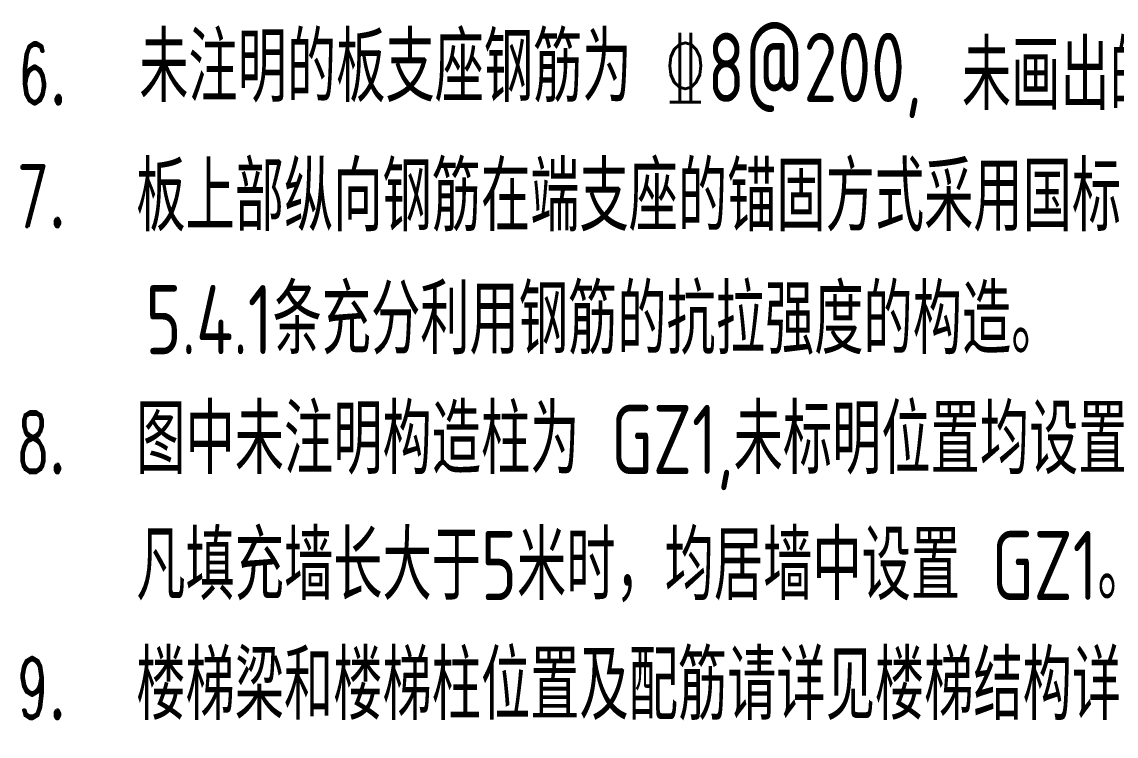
# Model space of a CAD drawing. Extents: x 2506385 to 2810062, y -487803 to -193521.
# Drawn here: x 2710787 to 2717120, y -441513 to -437382 of the extents above; entities that cross this region are included whole.
import ezdxf

# ---------------------------------------------------------------- set-up
doc = ezdxf.new("R2010")
doc.units = 0
doc.header["$LTSCALE"] = 1000
doc.header["$MEASUREMENT"] = 0
doc.layers.add('PUB_TEXT', color=7, linetype='Continuous')
doc.styles.add('D-7', font='romand', dxfattribs={"bigfont": 'HZTXT.SHX'})
doc.styles.add('tssd', font='tssdeng.shx', dxfattribs={"width": 0.7, "height": 3, "bigfont": '1hztxt.shx'})

msp = doc.modelspace()

# ---------------------------------------------------------------- texts
at = {"layer": 'PUB_TEXT', "color": 7, "style": 'tssd', "width": 0.75}
for s, p in [('未注明的板支座钢筋为 %%1328@200,', (2711466.1, -437845.4)), (' 未画出的板底钢筋均为%%1328@200双向设置。', (2716045.6, -437891.8)), ('板上部纵向钢筋在端支座的锚固方式采用国标图集16G101-1第 40页', (2711449.2, -438593.1)), ('5.4.1条充分利用钢筋的抗拉强度的构造。', (2711502.8, -439304.2)), ('图中未注明构造柱为 GZ1,未标明位置均设置在门窗洞口边,', (2711449.2, -439997.5)), ('凡填充墙长大于5米时，均居墙中设置 GZ1。', (2711449.2, -440726.4)), ('楼梯梁和楼梯柱位置及配筋请详见楼梯结构详图留设,其余要求详见结构设计总说明.', (2711449.2, -441419.8))]:
    msp.add_text(s, height=400, dxfattribs=at).set_placement(p)
at = {"layer": 'PUB_TEXT', "color": 3, "style": 'D-7', "width": 0.6}
for s, p in [('6.', (2710764.4, -437857.2)), ('7.', (2710759.6, -438568.3)), ('8.', (2710759.6, -439990.6)), ('9.', (2710759.6, -441412.8))]:
    msp.add_text(s, height=355.56, dxfattribs=at).set_placement(p)

doc.saveas('drawing.dxf')
